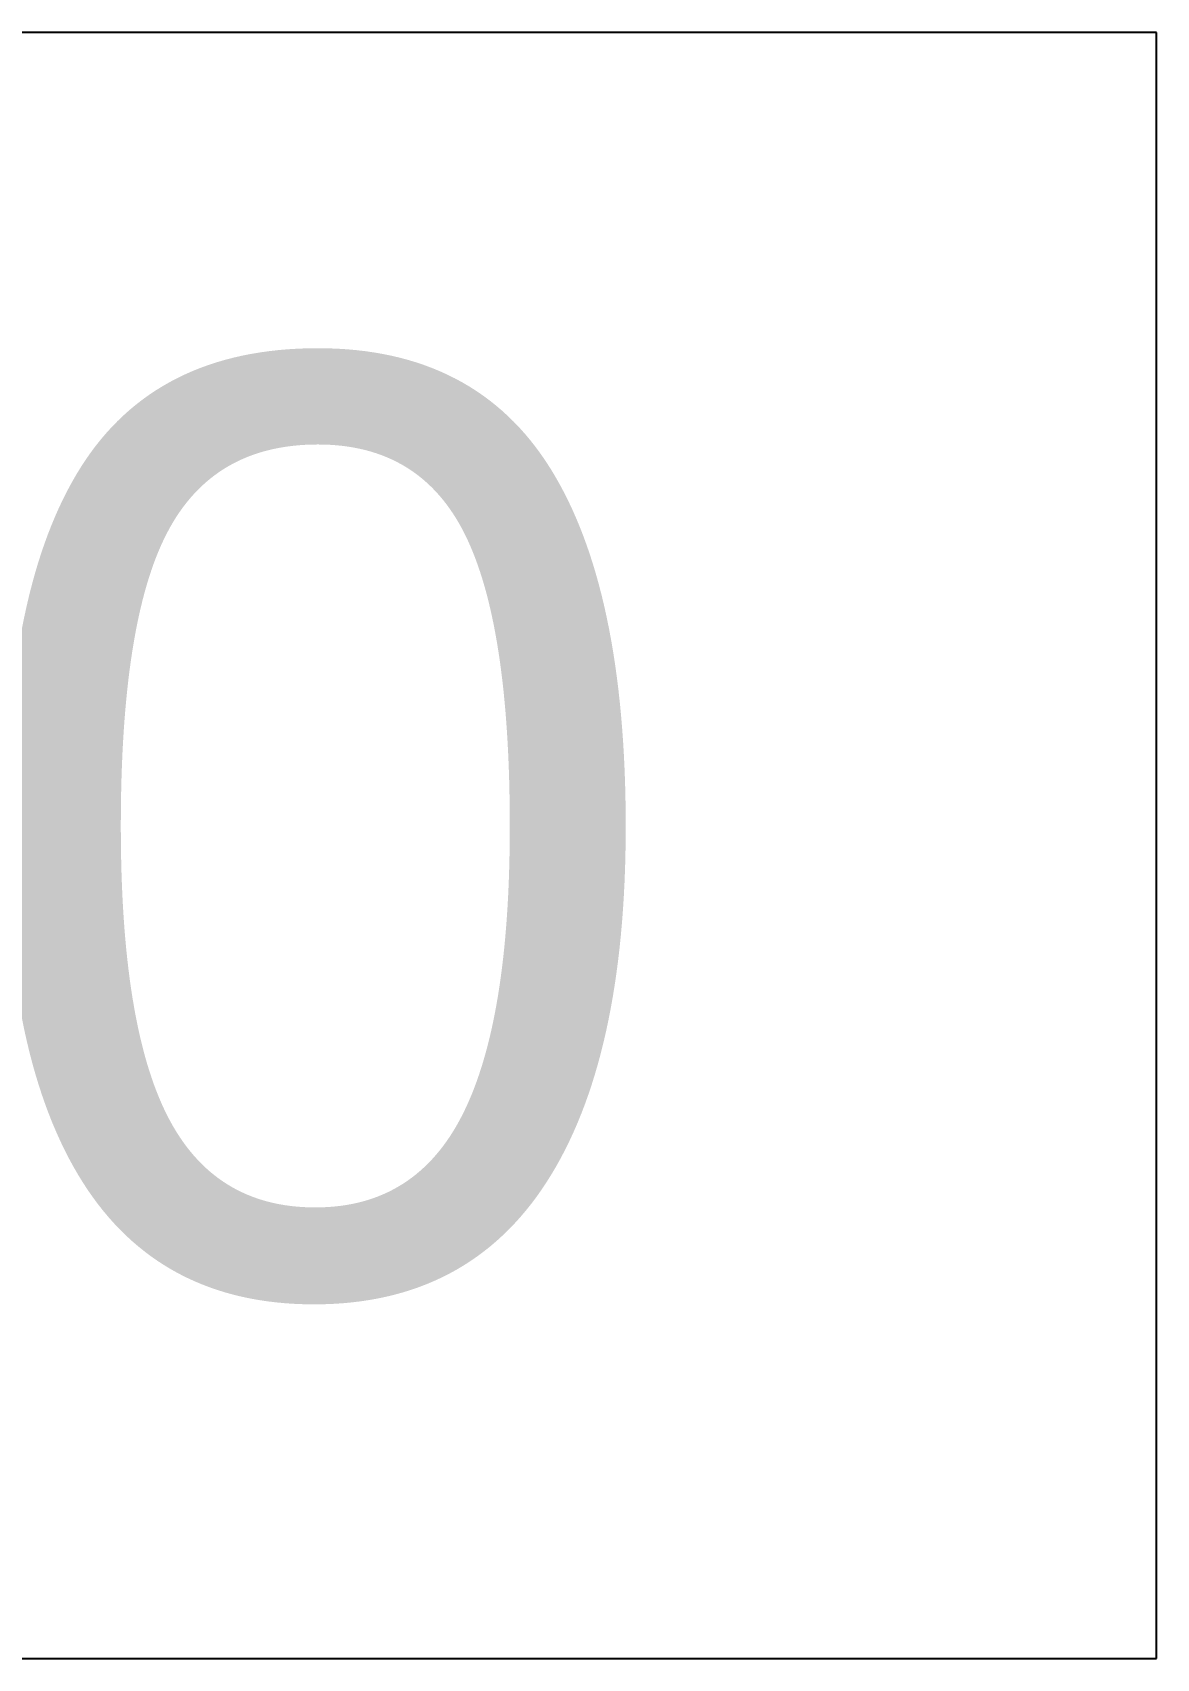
# Model space of a CAD drawing. Header units: millimetres. Extents: x -92759 to 184353, y -15225 to 86714.
# Drawn here: x -64282 to -63919, y 77995 to 78520 of the extents above; entities that cross this region are included whole.
import ezdxf

# ---------------------------------------------------------------- set-up
doc = ezdxf.new("R2010")
doc.units = ezdxf.units.MM
doc.layers.add('0-1', color=9, linetype='Continuous')
doc.layers.add('A-_ANOT----_D', color=8, linetype='Continuous')
doc.styles.add('Arial_2', font='arial.ttf', dxfattribs={"height": 300})

# ---------------------------------------------------------------- blocks, each defined once
blk = doc.blocks.new('Spot Elevations - 16L x 3_5H - SFL-7417601-BLK8_RHH_1ST STOREY PLAN')
at = {"layer": 'A-_ANOT----_D'}
for p, q in [((16, 3.5), (0, 3.5)), ((16, 0), (16, 3.5)), ((0, 0), (16, 0))]:
    blk.add_line(p, q, dxfattribs=at)
blk = doc.blocks.new('A$Cb2bf8f38')
at = {"layer": 'A-_ANOT----_D', "xscale": 149.9999999999999, "yscale": 149.9999999999999, "zscale": 149.9999999999999}
blk.add_blockref('Spot Elevations - 16L x 3_5H - SFL-7417601-BLK8_RHH_1ST STOREY PLAN', (-23385.6, 45454.02), dxfattribs=at)
at = {"layer": 'A-_ANOT----_D', "insert": (-23283.77, 45872.61), "char_height": 300, "width": 2563.601, "attachment_point": 1, "line_spacing_factor": 0.941778, "style": 'Arial_2'}
blk.add_mtext('FFL 21.150', dxfattribs=at)

msp = doc.modelspace()

# ---------------------------------------------------------------- block references
at = {"layer": '0-1'}
msp.add_blockref('A$Cb2bf8f38', (-42933.02, 32541.24), dxfattribs=at)

doc.saveas('drawing.dxf')
